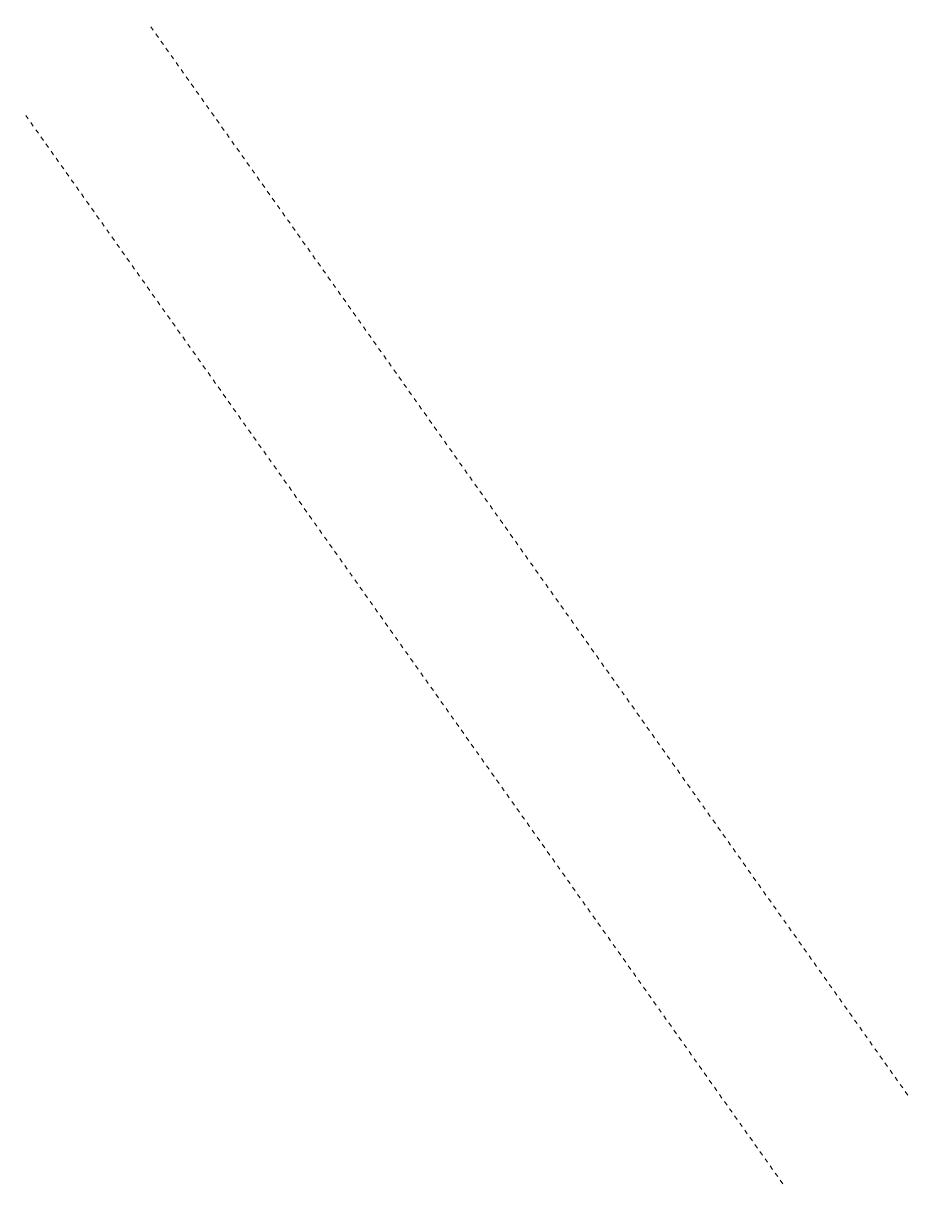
# Model space of a CAD drawing. Header units: inches. Extents: x 326.7 to 346.9, y -40.7 to -14.2.
import ezdxf

# ---------------------------------------------------------------- set-up
doc = ezdxf.new("R2010")
doc.units = ezdxf.units.IN
doc.header["$MEASUREMENT"] = 0
doc.linetypes.add('Overhead', pattern=[0.15625, 0.09375, -0.0625])
doc.layers.add('A-GENM', color=6, linetype='Continuous', lineweight=9)

# ---------------------------------------------------------------- blocks, each defined once
blk = doc.blocks.new('Opening-Cased - 30_ x 80_-205456-Roof Framing')
at = {"layer": 'A-GENM', "linetype": 'Overhead'}
for p, q in [((-15.322, 1.75), (14.678, 1.75)), ((-15.322, -1.75), (14.678, -1.75))]:
    blk.add_line(p, q, dxfattribs=at)

msp = doc.modelspace()

# ---------------------------------------------------------------- block references
at = {"layer": 'A-GENM', "rotation": 125.3272324457689}
msp.add_blockref('Opening-Cased - 30_ x 80_-205456-Roof Framing', (336.607, -27.149), dxfattribs=at)

doc.saveas('drawing.dxf')
